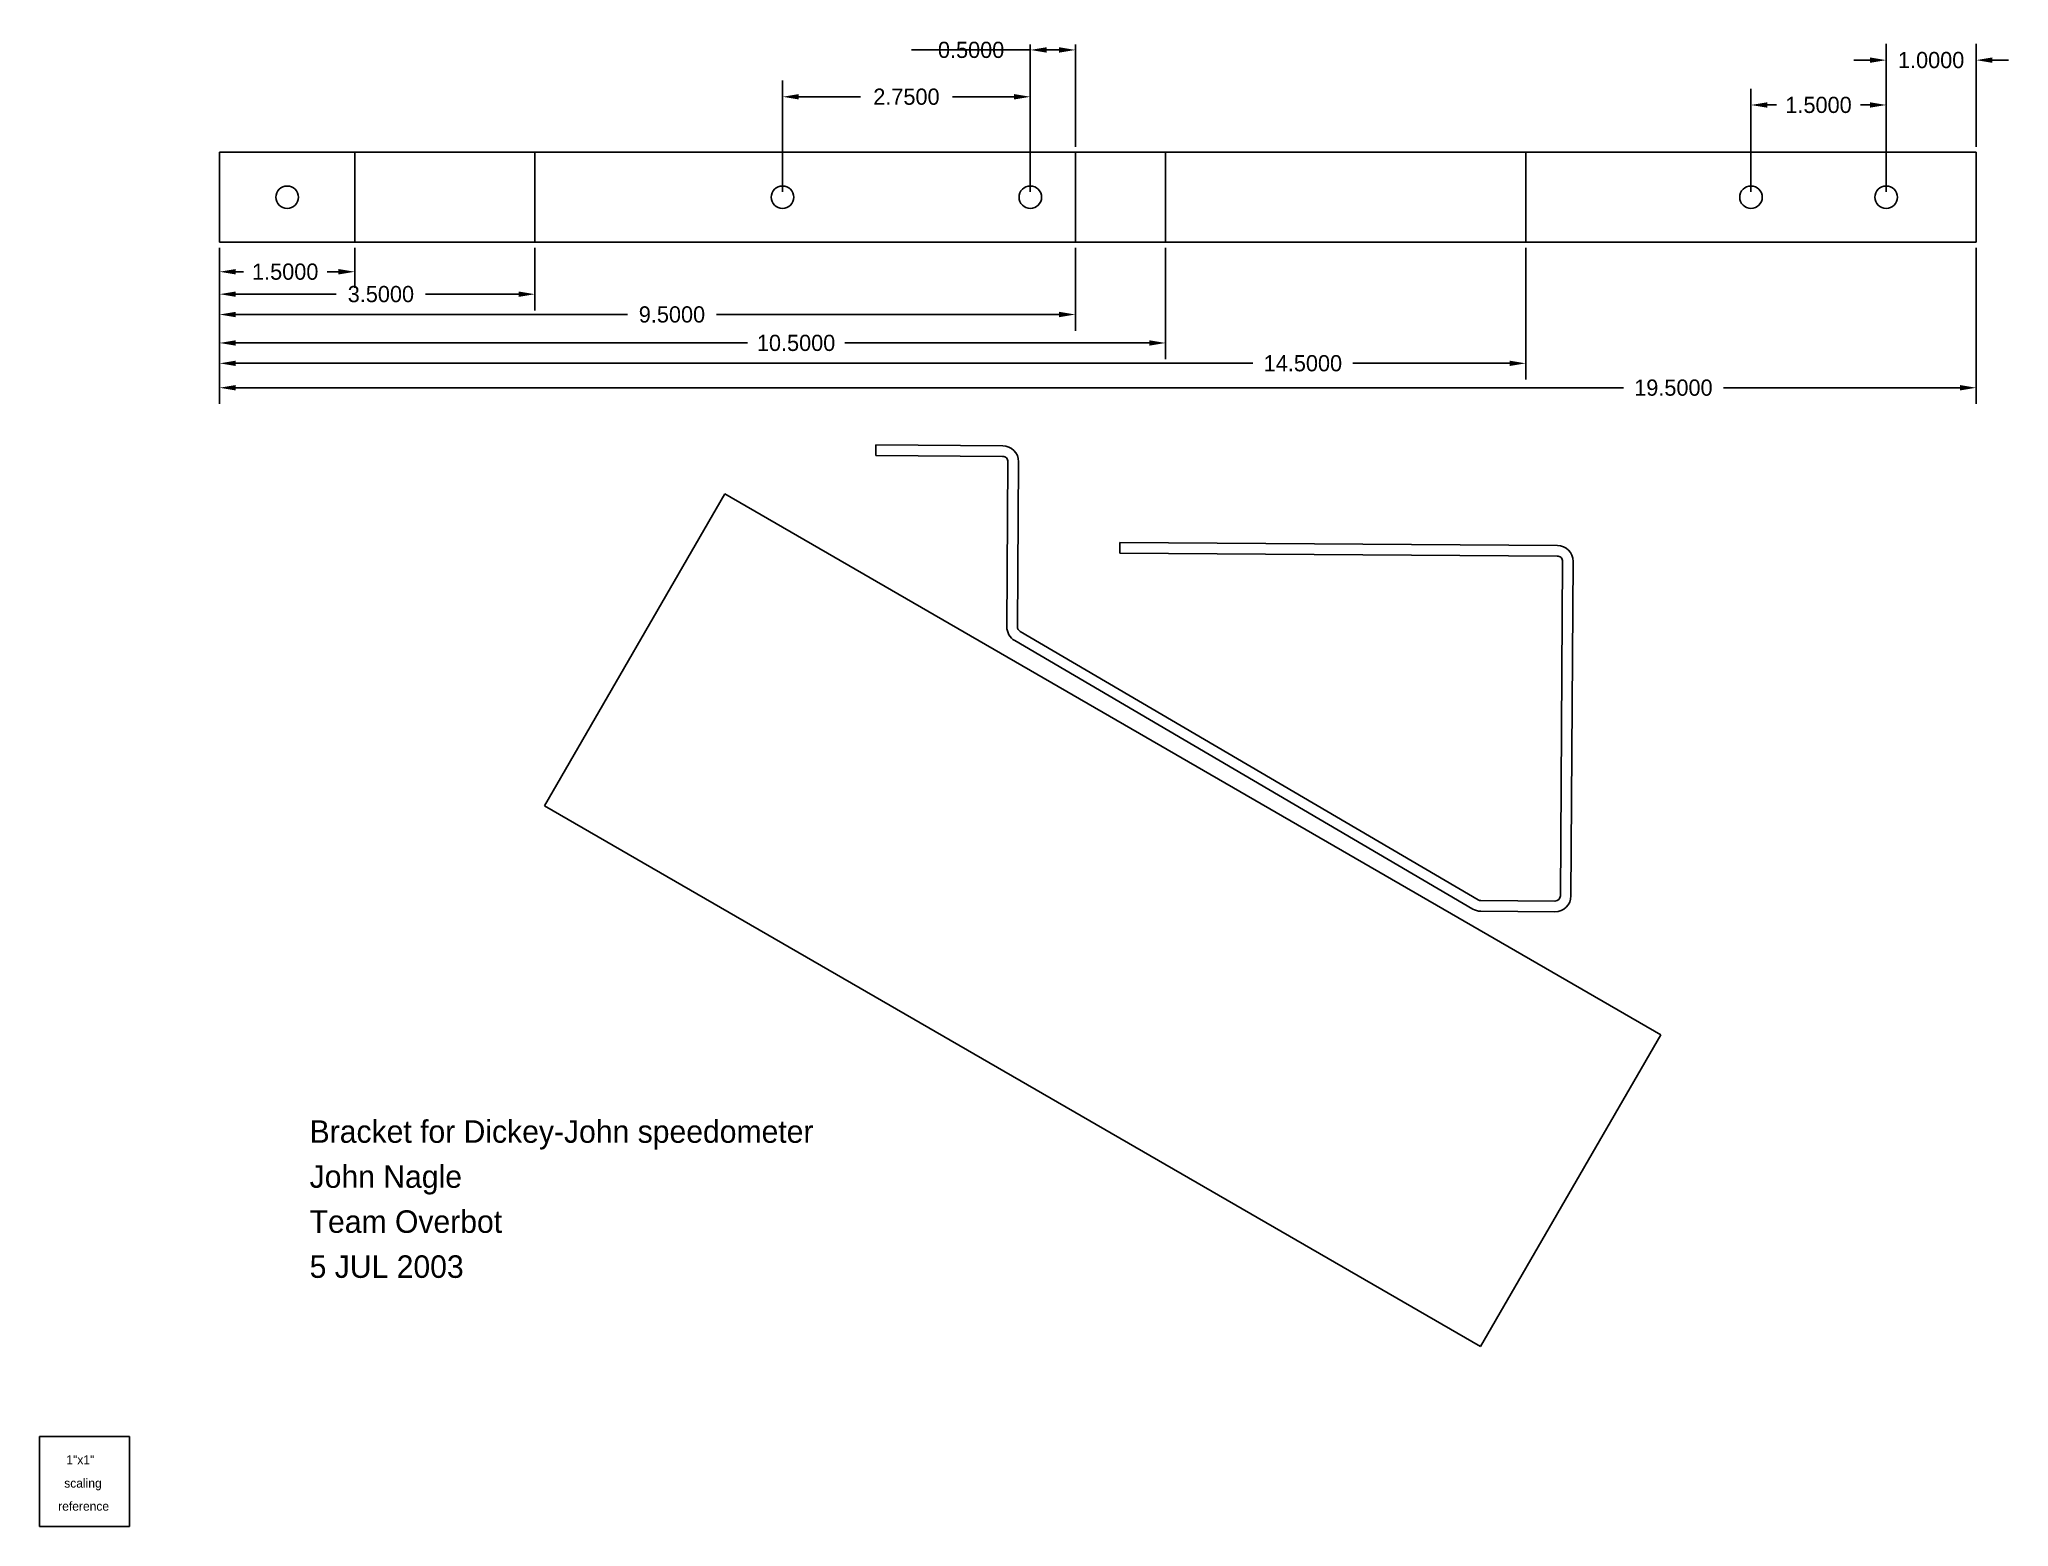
# Model space of a CAD drawing. Extents: x -2 to 19.9, y -14.3 to 2.3.
import ezdxf

# ---------------------------------------------------------------- set-up
doc = ezdxf.new("R2010")
doc.units = 0
doc.header["$MEASUREMENT"] = 0
doc.layers.get('0').update_dxf_attribs({"linetype": 'CONTINUOUS'})
doc.layers.get('DEFPOINTS').update_dxf_attribs({"linetype": 'CONTINUOUS'})
doc.dimstyles.get("Standard").update_dxf_attribs({"dimtxt": 0.18, "dimasz": 0.18, "dimexe": 0.18, "dimexo": 0.0625, "dimgap": 0.09, "dimtad": 0, "dimtih": 1, "dimtoh": 1, "dimdec": 4, "dimzin": 0, "dimtxsty": 'STANDARD', "dimcen": 0.09, "dimazin": 3, "dimtfac": 1, "dimtdec": 4, "dimtofl": 0, "dimtmove": 0, "dimatfit": 3, "dimtolj": 1, "dimtzin": 0})

# ---------------------------------------------------------------- blocks, each defined once
blk = doc.blocks.new('*D0')
at = {"color": 0, "linetype": 'BYBLOCK'}
for p, q in [((0, -0.062), (0, -0.507)), ((1.5, -0.062), (1.5, -0.507)), ((0.18, -0.327), (0.264, -0.327)), ((1.32, -0.327), (1.194, -0.327))]:
    blk.add_line(p, q, dxfattribs=at)
for points in [[(0, -0.327), (0.18, -0.357), (0.18, -0.297)], [(1.5, -0.327), (1.32, -0.357), (1.32, -0.297)]]:
    blk.add_solid(points, dxfattribs=at)
at = {"layer": 'DEFPOINTS', "color": 0, "linetype": 'BYBLOCK'}
for p in [(0, 0), (1.5, 0)]:
    blk.add_point(p, dxfattribs=at)
at = {"color": 0, "linetype": 'BYBLOCK', "insert": (0.729, -0.327), "char_height": 0.18, "attachment_point": 5}
blk.add_mtext('\\A1;1.5000', dxfattribs=at)
blk = doc.blocks.new('*D1')
at = {"color": 0, "linetype": 'BYBLOCK'}
for p, q in [((0, -0.062), (0, -0.756)), ((3.5, -0.062), (3.5, -0.756)), ((0.18, -0.576), (1.296, -0.576)), ((3.32, -0.576), (2.286, -0.576))]:
    blk.add_line(p, q, dxfattribs=at)
for points in [[(0, -0.576), (0.18, -0.606), (0.18, -0.546)], [(3.5, -0.576), (3.32, -0.606), (3.32, -0.546)]]:
    blk.add_solid(points, dxfattribs=at)
at = {"layer": 'DEFPOINTS', "color": 0, "linetype": 'BYBLOCK'}
for p in [(0, 0), (3.5, 0)]:
    blk.add_point(p, dxfattribs=at)
at = {"color": 0, "linetype": 'BYBLOCK', "insert": (1.791, -0.576), "char_height": 0.18, "attachment_point": 5}
blk.add_mtext('\\A1;3.5000', dxfattribs=at)
blk = doc.blocks.new('*D2')
at = {"color": 0, "linetype": 'BYBLOCK'}
for p, q in [((0, -0.062), (0, -0.982)), ((9.5, -0.062), (9.5, -0.982)), ((0.18, -0.802), (4.527, -0.802)), ((9.32, -0.802), (5.517, -0.802))]:
    blk.add_line(p, q, dxfattribs=at)
for points in [[(0, -0.802), (0.18, -0.832), (0.18, -0.772)], [(9.5, -0.802), (9.32, -0.832), (9.32, -0.772)]]:
    blk.add_solid(points, dxfattribs=at)
at = {"layer": 'DEFPOINTS', "color": 0, "linetype": 'BYBLOCK'}
for p in [(0, 0), (9.5, 0)]:
    blk.add_point(p, dxfattribs=at)
at = {"color": 0, "linetype": 'BYBLOCK', "insert": (5.022, -0.802), "char_height": 0.18, "attachment_point": 5}
blk.add_mtext('\\A1;9.5000', dxfattribs=at)
blk = doc.blocks.new('*D3')
at = {"color": 0, "linetype": 'BYBLOCK'}
for p, q in [((0, -0.062), (0, -1.298)), ((10.5, -0.062), (10.5, -1.298)), ((0.18, -1.118), (5.86, -1.118)), ((10.32, -1.118), (6.94, -1.118))]:
    blk.add_line(p, q, dxfattribs=at)
for points in [[(0, -1.118), (0.18, -1.148), (0.18, -1.088)], [(10.5, -1.118), (10.32, -1.148), (10.32, -1.088)]]:
    blk.add_solid(points, dxfattribs=at)
at = {"layer": 'DEFPOINTS', "color": 0, "linetype": 'BYBLOCK'}
for p in [(0, 0), (10.5, 0)]:
    blk.add_point(p, dxfattribs=at)
at = {"color": 0, "linetype": 'BYBLOCK', "insert": (6.4, -1.118), "char_height": 0.18, "attachment_point": 5}
blk.add_mtext('\\A1;10.5000', dxfattribs=at)
blk = doc.blocks.new('*D4')
at = {"color": 0, "linetype": 'BYBLOCK'}
for p, q in [((0, -0.062), (0, -1.524)), ((14.5, -0.062), (14.5, -1.524)), ((0.18, -1.344), (11.471, -1.344)), ((14.32, -1.344), (12.581, -1.344))]:
    blk.add_line(p, q, dxfattribs=at)
for points in [[(0, -1.344), (0.18, -1.374), (0.18, -1.314)], [(14.5, -1.344), (14.32, -1.374), (14.32, -1.314)]]:
    blk.add_solid(points, dxfattribs=at)
at = {"layer": 'DEFPOINTS', "color": 0, "linetype": 'BYBLOCK'}
for p in [(0, 0), (14.5, 0)]:
    blk.add_point(p, dxfattribs=at)
at = {"color": 0, "linetype": 'BYBLOCK', "insert": (12.026, -1.344), "char_height": 0.18, "attachment_point": 5}
blk.add_mtext('\\A1;14.5000', dxfattribs=at)
blk = doc.blocks.new('*D5')
at = {"color": 0, "linetype": 'BYBLOCK'}
for p, q in [((0, -0.125), (0, -1.795)), ((19.5, -0.062), (19.5, -1.795)), ((0.18, -1.615), (15.584, -1.615)), ((19.32, -1.615), (16.694, -1.615))]:
    blk.add_line(p, q, dxfattribs=at)
for points in [[(0, -1.615), (0.18, -1.645), (0.18, -1.585)], [(19.5, -1.615), (19.32, -1.645), (19.32, -1.585)]]:
    blk.add_solid(points, dxfattribs=at)
at = {"layer": 'DEFPOINTS', "color": 0, "linetype": 'BYBLOCK'}
for p in [(19.5, 0), (0, -0.062)]:
    blk.add_point(p, dxfattribs=at)
at = {"color": 0, "linetype": 'BYBLOCK', "insert": (16.139, -1.615), "char_height": 0.18, "attachment_point": 5}
blk.add_mtext('\\A1;19.5000', dxfattribs=at)
blk = doc.blocks.new('*D6')
at = {"color": 0, "linetype": 'BYBLOCK'}
for p, q in [((6.25, 0.562), (6.25, 1.796)), ((9, 0.562), (9, 1.796)), ((6.43, 1.616), (7.115, 1.616)), ((8.82, 1.616), (8.135, 1.616))]:
    blk.add_line(p, q, dxfattribs=at)
for points in [[(6.25, 1.616), (6.43, 1.586), (6.43, 1.646)], [(9, 1.616), (8.82, 1.586), (8.82, 1.646)]]:
    blk.add_solid(points, dxfattribs=at)
at = {"layer": 'DEFPOINTS', "color": 0, "linetype": 'BYBLOCK'}
for p in [(6.25, 0.5), (9, 0.5)]:
    blk.add_point(p, dxfattribs=at)
at = {"color": 0, "linetype": 'BYBLOCK', "insert": (7.625, 1.616), "char_height": 0.18, "attachment_point": 5}
blk.add_mtext('\\A1;2.7500', dxfattribs=at)
blk = doc.blocks.new('*D7')
at = {"color": 0, "linetype": 'BYBLOCK'}
for p, q in [((17, 0.562), (17, 1.705)), ((18.5, 0.562), (18.5, 1.705)), ((17.18, 1.525), (17.285, 1.525)), ((18.32, 1.525), (18.215, 1.525))]:
    blk.add_line(p, q, dxfattribs=at)
for points in [[(17, 1.525), (17.18, 1.495), (17.18, 1.555)], [(18.5, 1.525), (18.32, 1.495), (18.32, 1.555)]]:
    blk.add_solid(points, dxfattribs=at)
at = {"layer": 'DEFPOINTS', "color": 0, "linetype": 'BYBLOCK'}
for p in [(17, 0.5), (18.5, 0.5)]:
    blk.add_point(p, dxfattribs=at)
at = {"color": 0, "linetype": 'BYBLOCK', "insert": (17.75, 1.525), "char_height": 0.18, "attachment_point": 5}
blk.add_mtext('\\A1;1.5000', dxfattribs=at)
blk = doc.blocks.new('*D8')
at = {"color": 0, "linetype": 'BYBLOCK'}
for p, q in [((9, 0.625), (9, 2.198)), ((9.5, 1.062), (9.5, 2.198)), ((9, 2.136), (7.683, 2.136)), ((7.683, 2.136), (7.863, 2.136)), ((9.32, 2.136), (9.18, 2.136))]:
    blk.add_line(p, q, dxfattribs=at)
for points in [[(9, 2.136), (9.18, 2.166), (9.18, 2.106)], [(9.5, 2.136), (9.32, 2.166), (9.32, 2.106)]]:
    blk.add_solid(points, dxfattribs=at)
at = {"layer": 'DEFPOINTS', "color": 0, "linetype": 'BYBLOCK'}
for p in [(9.5, 1), (9, 0.562)]:
    blk.add_point(p, dxfattribs=at)
at = {"color": 0, "linetype": 'BYBLOCK', "insert": (8.343, 2.136), "char_height": 0.18, "attachment_point": 5}
blk.add_mtext('\\A1;0.5000', dxfattribs=at)
blk = doc.blocks.new('*D9')
at = {"color": 0, "linetype": 'BYBLOCK'}
for p, q in [((18.5, 0.625), (18.5, 2.203)), ((19.5, 1.062), (19.5, 2.203)), ((18.32, 2.023), (18.14, 2.023)), ((19.68, 2.023), (19.86, 2.023))]:
    blk.add_line(p, q, dxfattribs=at)
for points in [[(18.5, 2.023), (18.32, 1.993), (18.32, 2.053)], [(19.5, 2.023), (19.68, 1.993), (19.68, 2.053)]]:
    blk.add_solid(points, dxfattribs=at)
at = {"layer": 'DEFPOINTS', "color": 0, "linetype": 'BYBLOCK'}
for p in [(19.5, 1), (18.5, 0.562)]:
    blk.add_point(p, dxfattribs=at)
at = {"color": 0, "linetype": 'BYBLOCK', "insert": (19, 2.023), "char_height": 0.18, "attachment_point": 5}
blk.add_mtext('\\A1;1.0000', dxfattribs=at)

msp = doc.modelspace()

# ---------------------------------------------------------------- linework, layer by layer
for p, q in [((0, 1), (0, 0)), ((0, 1), (19.5, 1)), ((1.5, 0), (1.5, 1)), ((3.5, 1), (3.5, 0)), ((9.5, 1), (9.5, 0)), ((10.5, 1), (10.5, 0)), ((14.5, 0), (14.5, 1)), ((19.5, 0), (19.5, 1)), ((0, 0), (19.5, 0)), ((7.28664, -2.25), (7.28586, -2.36811)), ((8.69306, -2.37743), (7.28586, -2.36811)), ((8.69433, -2.25933), (7.28664, -2.25)), ((8.73958, -4.26984), (8.75172, -2.43688)), ((8.85769, -4.27031), (8.86983, -2.43766)), ((5.61069, -2.79432), (3.60896, -6.25742)), ((16, -8.79951), (5.61069, -2.79432)), ((9.99338, -3.45222), (9.99416, -3.33411)), ((9.99338, -3.45222), (14.84982, -3.48439)), ((9.99416, -3.33411), (14.8506, -3.36628)), ((14.90848, -3.54383), (14.88388, -7.25683)), ((15.02659, -3.54457), (15.00199, -7.25762)), ((13.97081, -7.30193), (8.88688, -4.32165)), ((13.91108, -7.40382), (8.82715, -4.42354)), ((13.99827, -12.26262), (3.60896, -6.25742)), ((14.82421, -7.43361), (13.9995, -7.42815)), ((14.82444, -7.3155), (14.00078, -7.31004)), ((13.99827, -12.26262), (16, -8.79951)), ((-2, -13.26262), (-2, -14.26262)), ((-2, -13.26262), (-1, -13.26262)), ((-1, -14.26262), (-1, -13.26262)), ((-2, -14.26262), (-1, -14.26262))]:
    msp.add_line(p, q)
for centre in [(0.75, 0.5), (6.25, 0.5), (9, 0.5), (17, 0.5), (18.5, 0.5)]:
    msp.add_circle(centre, 0.125)
for centre, radius, start, end in [((8.69267, -2.43649), 0.05906, 359.620483, 89.620483), ((8.69267, -2.43649), 0.17717, 359.620483, 89.463366), ((14.84942, -3.54344), 0.05906, 359.620483, 89.620483), ((14.84942, -3.54344), 0.17717, 359.635012, 89.620483), ((8.91675, -4.27071), 0.17717, 179.71922, 239.620483), ((8.91675, -4.27071), 0.05906, 179.620483, 239.620483), ((14.00067, -7.25098), 0.17717, 239.620483, 269.620483), ((14.00067, -7.25098), 0.05906, 239.620483, 270.104714), ((14.82483, -7.25644), 0.17717, 269.800665, 359.620483), ((14.82483, -7.25644), 0.05906, 269.620483, 359.620483)]:
    msp.add_arc(centre, radius, start, end)

# ---------------------------------------------------------------- texts
for s, height, p in [('Bracket for Dickey-John speedometer', 0.25, (1, -10)), ('John Nagle', 0.25, (1, -10.5)), ('Team Overbot', 0.25, (1, -11)), ('5 JUL 2003', 0.25, (1, -11.5)), ('1"x1"', 0.1, (-1.70079, -13.5697)), ('scaling', 0.1, (-1.72441, -13.82954)), ('reference', 0.1, (-1.79134, -14.08545))]:
    msp.add_text(s, height=height).set_placement(p)

# ---------------------------------------------------------------- dimensions: what is measured, and where the dimension line sits
at = {"linetype": 'CONTINUOUS'}
dim = msp.add_linear_dim(base=(9, 2.1355), p1=(9.5, 1), p2=(9, 0.5625), angle=180, dimstyle='STANDARD', dxfattribs=at)
dim.commit()
dim.dimension.update_dxf_attribs({"geometry": '*D8', "text_midpoint": (8.34329, 2.1355), "dimtype": 160})
for base, p1, p2, picture, middle in [((19.5, 2.02253), (18.5, 0.5625), (19.5, 1), '*D9', (19, 2.02253)), ((9, 1.61582), (6.25, 0.5), (9, 0.5), '*D6', (7.625, 1.61582)), ((18.5, 1.52544), (17, 0.5), (18.5, 0.5), '*D7', (17.75, 1.52544))]:
    dim = msp.add_linear_dim(base=base, p1=p1, p2=p2, dimstyle='STANDARD', dxfattribs=at)
    dim.commit()
    dim.dimension.update_dxf_attribs({"geometry": picture, "text_midpoint": middle})
for base, p1, p2, picture, middle in [((1.5, -0.32734), (0, 0), (1.5, 0), '*D0', (0.72882, -0.32734)), ((3.5, -0.57588), (0, 0), (3.5, 0), '*D1', (1.79078, -0.57588)), ((9.5, -0.80183), (0, 0), (9.5, 0), '*D2', (5.02185, -0.80183)), ((10.5, -1.11816), (0, 0), (10.5, 0), '*D3', (6.40013, -1.11816)), ((14.5, -1.34411), (0, 0), (14.5, 0), '*D4', (12.02626, -1.34411)), ((19.5, -1.61525), (0, -0.0625), (19.5, 0), '*D5', (16.13852, -1.61525))]:
    dim = msp.add_linear_dim(base=base, p1=p1, p2=p2, dimstyle='STANDARD', dxfattribs=at)
    dim.commit()
    dim.dimension.update_dxf_attribs({"geometry": picture, "text_midpoint": middle, "dimtype": 160})

doc.saveas('drawing.dxf')
